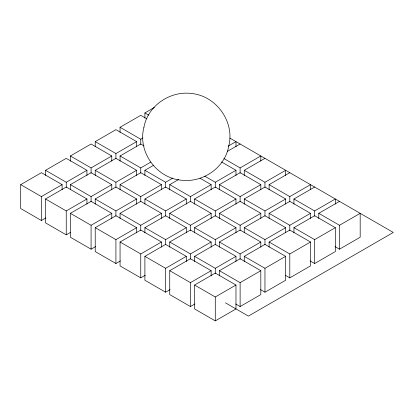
<?xml version="1.0" encoding="UTF-8"?>
<svg xmlns="http://www.w3.org/2000/svg" width="414" height="414" viewBox="0 0 414 414"><rect width="100%" height="100%" fill="white"/><g stroke="black" fill="none" stroke-linecap="round" stroke-linejoin="round"><path stroke-width="0.62" d="M45.876 217.914L41.4 220.496L20.7 208.547L20.7 184.644L41.4 172.695L62.1 184.644L62.1 189.814M45.54 175.474L45.54 170.304L66.24 158.35L86.94 170.304L86.94 175.474M70.38 161.129L70.38 155.964L91.08 144.01L111.78 155.964L111.78 161.129M95.22 146.789L95.22 141.619L115.92 129.67L136.62 141.619L136.62 146.789M120.06 132.449L120.06 127.279L140.76 115.33L146.913 118.88M144.9 118.104L144.9 112.939L154.412 107.449M20.7 184.644L41.4 196.593L62.1 184.644M45.54 170.304L66.24 182.253L86.94 170.304M70.38 155.964L91.08 167.913L111.78 155.964M95.22 141.619L115.92 153.573L136.62 141.619M120.06 127.279L140.76 139.228L142.996 137.94M70.716 232.254L66.24 234.841L45.54 222.887L45.54 198.984L66.24 187.035L86.94 198.984L86.94 204.154M70.38 189.814L70.38 184.644L91.08 172.695L111.78 184.644L111.78 189.814M95.22 175.474L95.22 170.304L115.92 158.35L136.62 170.304L136.62 175.474M120.06 161.129L120.06 155.964L140.76 144.01L144.119 145.951M45.54 198.984L66.24 210.938L86.94 198.984M70.38 184.644L91.08 196.593L111.78 184.644M95.22 170.304L115.92 182.253L136.62 170.304M120.06 155.964L140.76 167.913L150.831 162.097M95.556 246.594L91.08 249.181L70.38 237.227L70.38 213.329L91.08 201.375L111.78 213.329L111.78 218.494M95.22 204.154L95.22 198.984L115.92 187.035L136.62 198.984L136.62 204.154M120.06 189.814L120.06 184.644L140.76 172.695L161.46 184.644L161.46 189.814M144.9 175.474L144.9 170.304L153.294 165.46M70.38 213.329L91.08 225.278L111.78 213.329M95.22 198.984L115.92 210.938L136.62 198.984M120.06 184.644L140.76 196.593L161.46 184.644M144.9 170.304L165.6 182.253L172.871 178.056M228.145 146.142L235.98 141.619L235.98 146.789M120.396 260.939L115.92 263.521L95.22 251.572L95.22 227.669L115.92 215.715L136.62 227.669L136.62 232.839M120.06 218.494L120.06 213.329L140.76 201.375L161.46 213.329L161.46 218.494M144.9 204.154L144.9 198.984L165.6 187.035L186.3 198.984L186.3 204.154M169.74 189.814L169.74 184.644L178.693 179.474M227.255 151.441L240.12 144.01M95.22 227.669L115.92 239.618L136.62 227.669M120.06 213.329L140.76 225.278L161.46 213.329M144.9 198.984L165.6 210.938L186.3 198.984M169.74 184.644L190.44 196.593L211.14 184.644L211.14 189.814M204.651 176.116L215.28 182.253L235.98 170.304L235.98 175.474M223.896 158.546L240.12 167.913L260.82 155.964L260.82 161.129M145.236 275.279L140.76 277.861L120.06 265.912L120.06 242.009L140.76 230.06L161.46 242.009L161.46 247.179M144.9 232.839L144.9 227.669L165.6 215.715L186.3 227.669L186.3 232.839M169.74 218.494L169.74 213.329L190.44 201.375L211.14 213.329L211.14 218.494M194.58 204.154L194.58 198.984L215.28 187.035L235.98 198.984L235.98 204.154M219.42 189.814L219.42 184.644L240.12 172.695L260.82 184.644L260.82 189.814M244.26 175.474L244.26 170.304L264.96 158.35M120.06 242.009L140.76 253.958L161.46 242.009M144.9 227.669L165.6 239.618L186.3 227.669M169.74 213.329L190.44 225.278L211.14 213.329M194.58 198.984L215.28 210.938L235.98 198.984M219.42 184.644L240.12 196.593L260.82 184.644M244.26 170.304L264.96 182.253L285.66 170.304L285.66 175.474M170.076 289.619L165.6 292.206L144.9 280.252L144.9 256.349L165.6 244.4L186.3 256.349L186.3 261.519M169.74 247.179L169.74 242.009L190.44 230.06L211.14 242.009L211.14 247.179M194.58 232.839L194.58 227.669L215.28 215.715L235.98 227.669L235.98 232.839M219.42 218.494L219.42 213.329L240.12 201.375L260.82 213.329L260.82 218.494M244.26 204.154L244.26 198.984L264.96 187.035L285.66 198.984L285.66 204.154M269.1 189.814L269.1 184.644L289.8 172.695M144.9 256.349L165.6 268.303L186.3 256.349M169.74 242.009L190.44 253.958L211.14 242.009M194.58 227.669L215.28 239.618L235.98 227.669M219.42 213.329L240.12 225.278L260.82 213.329M244.26 198.984L264.96 210.938L285.66 198.984M269.1 184.644L289.8 196.593L310.5 184.644L310.5 189.814M194.916 303.964L190.44 306.546L169.74 294.592L169.74 270.694L190.44 258.74L211.14 270.694L211.14 275.859M194.58 261.519L194.58 256.349L215.28 244.4L235.98 256.349L235.98 261.519M219.42 247.179L219.42 242.009L240.12 230.06L260.82 242.009L260.82 247.179M244.26 232.839L244.26 227.669L264.96 215.715L285.66 227.669L285.66 232.839M269.1 218.494L269.1 213.329L289.8 201.375L310.5 213.329L310.5 218.494M293.94 204.154L293.94 198.984L314.64 187.035M169.74 270.694L190.44 282.643L211.14 270.694M194.58 256.349L215.28 268.303L235.98 256.349M219.42 242.009L240.12 253.958L260.82 242.009M244.26 227.669L264.96 239.618L285.66 227.669M269.1 213.329L289.8 225.278L310.5 213.329M293.94 198.984L314.64 210.938L335.34 198.984L335.34 204.154M194.58 285.034L215.28 273.08L235.98 285.034L235.98 308.937L215.28 320.886L194.58 308.937L194.58 285.034L215.28 296.983L235.98 285.034M219.42 275.859L219.42 270.694L240.12 258.74L260.82 270.694L260.82 294.592L240.12 306.546L235.644 303.964M244.26 261.519L244.26 256.349L264.96 244.4L285.66 256.349L285.66 280.252L264.96 292.206L260.484 289.619M269.1 247.179L269.1 242.009L289.8 230.06L310.5 242.009L310.5 265.912L289.8 277.861L285.324 275.279M293.94 232.839L293.94 227.669L314.64 215.715L335.34 227.669L335.34 251.572L314.64 263.521L310.164 260.939M318.78 218.494L318.78 213.329L339.48 201.375M219.42 270.694L240.12 282.643L260.82 270.694M244.26 256.349L264.96 268.303L285.66 256.349M269.1 242.009L289.8 253.958L310.5 242.009M293.94 227.669L314.64 239.618L335.34 227.669M318.78 213.329L339.48 225.278L360.18 213.329L360.18 237.227L339.48 249.181L335.004 246.594M229.827 138.069L393.3 232.451L248.4 316.105L225.464 302.862M144.9 112.939L148.817 115.201M221.433 161.905L235.98 170.304M199.952 178.186L211.14 184.644M339.48 225.278L339.48 249.181M314.64 210.938L314.64 216.103M314.64 239.618L314.64 263.521M289.8 196.593L289.8 201.763M289.8 225.278L289.8 230.448M289.8 253.958L289.8 277.861M264.96 182.253L264.96 187.423M264.96 210.938L264.96 216.103M264.96 239.618L264.96 244.788M264.96 268.303L264.96 292.206M240.12 167.913L240.12 173.083M240.12 196.593L240.12 201.763M240.12 225.278L240.12 230.448M240.12 253.958L240.12 259.128M240.12 282.643L240.12 306.546M215.28 182.253L215.28 187.423M215.28 210.938L215.28 216.103M215.28 239.618L215.28 244.788M215.28 268.303L215.28 273.468M215.28 296.983L215.28 320.886M190.44 196.593L190.44 201.763M190.44 225.278L190.44 230.448M190.44 253.958L190.44 259.128M190.44 282.643L190.44 306.546M165.6 182.253L165.6 187.423M165.6 210.938L165.6 216.103M165.6 239.618L165.6 244.788M165.6 268.303L165.6 292.206M140.76 139.228L140.76 144.398M140.76 167.913L140.76 173.083M140.76 196.593L140.76 201.763M140.76 225.278L140.76 230.448M140.76 253.958L140.76 277.861M115.92 153.573L115.92 158.738M115.92 182.253L115.92 187.423M115.92 210.938L115.92 216.103M115.92 239.618L115.92 263.521M91.08 167.913L91.08 173.083M91.08 196.593L91.08 201.763M91.08 225.278L91.08 249.181M66.24 182.253L66.24 187.423M66.24 210.938L66.24 234.841M41.4 196.593L41.4 220.496M143.886 127.559C137.562 151.493 156.094 177.575 180.618 180.131C202.218 183.257 225.04 167.949 228.714 146.121C235.038 122.187 216.506 96.105 191.982 93.543C170.382 90.423 147.56 105.725 143.886 127.559"/></g></svg>
